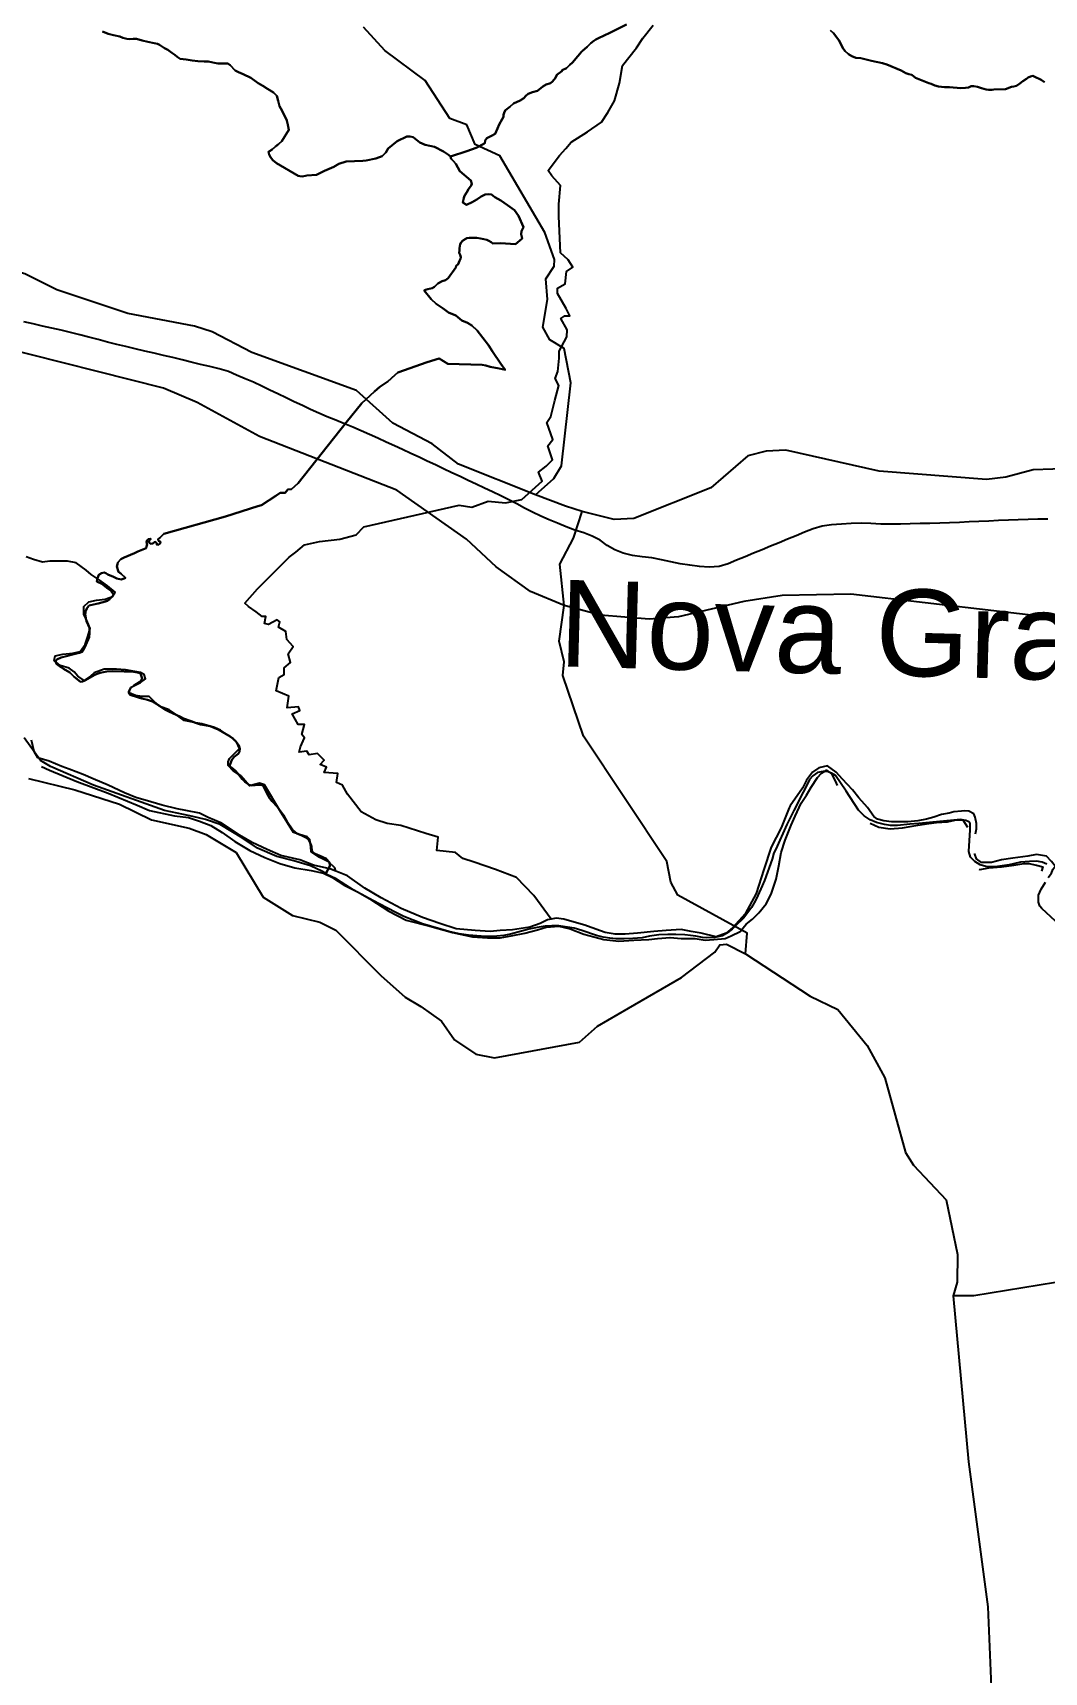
# Model space of a CAD drawing. Header units: metres. Extents: x 13.21 to 19.52, y 42.14 to 46.62.
# Drawn here: x 17.0672 to 17.3293, y 44.9561 to 45.3809 of the extents above; entities that cross this region are included whole.
import ezdxf

# ---------------------------------------------------------------- set-up
doc = ezdxf.new("R2010")
doc.units = ezdxf.units.M
doc.header["$MEASUREMENT"] = 0
for name, color, linetype in [('CESTE', 5, 'Continuous'), ('hr', 9, 'Continuous'), ('naziv_veci', 1, 'Continuous'), ('PRUGE', 7, 'Continuous'), ('RIJEKE', 4, 'Continuous')]:
    doc.layers.add(name, color=color, linetype=linetype)
doc.styles.get("Standard").update_dxf_attribs({"font": 'arial.ttf'})

msp = doc.modelspace()

# ---------------------------------------------------------------- linework, layer by layer
at = {"layer": 'CESTE'}
for p, q in [((17.20527, 45.25823), (17.19749, 45.26117)), ((17.20956, 45.25682), (17.20527, 45.25823))]:
    msp.add_line(p, q, dxfattribs=at)
for points in [[(17.19749, 45.26117), (17.20217, 45.26543), (17.20417, 45.26873), (17.20662, 45.29019), (17.20485, 45.29912), (17.20119, 45.30137), (17.19938, 45.30461), (17.20053, 45.31179), (17.20009, 45.31716), (17.20232, 45.32038), (17.20241, 45.32217), (17.19986, 45.32913), (17.18825, 45.34904), (17.18184, 45.35197), (17.17969, 45.35702), (17.17525, 45.35868), (17.1689, 45.36849), (17.15842, 45.37631), (17.15289, 45.38233)], [(17.19749, 45.26117), (17.17754, 45.2691), (17.17067, 45.27441), (17.16046, 45.27976), (17.15106, 45.28818), (17.12391, 45.29806), (17.1137, 45.30341), (17.10906, 45.30491), (17.09181, 45.30812), (17.0734, 45.31432), (17.06511, 45.31845), (17.05803, 45.32045), (17.04803, 45.32188), (17.01748, 45.32221), (17.00996, 45.32317), (16.99805, 45.32637), (16.98077, 45.3369), (16.97792, 45.34091)], [(17.20492, 45.2325), (17.1962, 45.23614), (17.18729, 45.24253), (17.17955, 45.24965), (17.16151, 45.26235), (17.12593, 45.27632), (17.10981, 45.28512), (17.10105, 45.28881), (17.0579, 45.29973), (17.04673, 45.30399), (17.03454, 45.30661), (17.00205, 45.3112), (16.98736, 45.31422), (16.97846, 45.31775), (16.96334, 45.32566)], [(17.37836, 45.26107), (17.369, 45.26392), (17.35675, 45.26639), (17.34167, 45.26815), (17.32644, 45.26769), (17.31932, 45.26574), (17.31432, 45.26519), (17.28647, 45.2673), (17.26233, 45.27276), (17.25721, 45.27248), (17.25244, 45.27129), (17.24287, 45.26296), (17.22293, 45.25507), (17.21787, 45.25481), (17.20956, 45.25682)], [(17.20492, 45.2325), (17.20379, 45.24321), (17.20733, 45.24995), (17.20956, 45.25682)], [(17.41564, 45.22947), (17.37505, 45.22722), (17.35215, 45.22772), (17.33695, 45.22873), (17.27918, 45.23545), (17.26138, 45.23506), (17.25144, 45.23351), (17.23453, 45.22958), (17.22693, 45.22899), (17.21432, 45.23003), (17.20492, 45.2325)], [(17.2519, 45.14229), (17.25233, 45.14761), (17.23431, 45.15748), (17.23256, 45.16083), (17.23151, 45.16617), (17.20991, 45.19869), (17.20456, 45.21436), (17.20491, 45.21794), (17.20362, 45.22325), (17.20492, 45.2325)], [(17.06611, 45.18772), (17.07806, 45.18474), (17.08964, 45.18102), (17.09797, 45.17693), (17.10767, 45.17485), (17.11211, 45.17313), (17.11991, 45.16852), (17.12687, 45.15696), (17.13445, 45.15216), (17.14155, 45.15047), (17.14568, 45.14837), (17.15735, 45.13664), (17.16366, 45.131), (17.16775, 45.12858)], [(17.22153, 45.12817), (17.23525, 45.13616), (17.24395, 45.1427), (17.24519, 45.14458), (17.24694, 45.14477), (17.2519, 45.14229)], [(17.2519, 45.14229), (17.26862, 45.13127), (17.27576, 45.12779)], [(17.16775, 45.12858), (17.17312, 45.12478), (17.17649, 45.11994), (17.182, 45.11626), (17.1868, 45.11528), (17.20882, 45.11934), (17.21349, 45.12355), (17.22153, 45.12817)], [(17.27576, 45.12779), (17.28343, 45.11848), (17.28801, 45.1101), (17.29333, 45.09078), (17.29539, 45.08749), (17.30391, 45.07856), (17.30678, 45.06435), (17.30674, 45.05716), (17.30571, 45.05368)], [(17.4934, 45.06324), (17.48579, 45.06328), (17.45856, 45.05918), (17.45473, 45.06372), (17.45003, 45.06488), (17.43768, 45.05626), (17.42252, 45.05556), (17.41768, 45.05646), (17.40705, 45.06129), (17.39959, 45.06247), (17.39041, 45.06551), (17.37104, 45.06951), (17.36644, 45.06796), (17.35414, 45.06649), (17.34577, 45.06241), (17.34067, 45.05851), (17.31106, 45.05364), (17.30571, 45.05368)], [(17.30571, 45.05368), (17.30963, 45.01064), (17.31471, 44.97307), (17.31575, 44.94612), (17.31517, 44.93354), (17.31325, 44.9265), (17.31065, 44.92144), (17.30031, 44.90908), (17.29699, 44.90637), (17.29632, 44.90103), (17.29473, 44.89764), (17.28519, 44.88493), (17.2809, 44.88187)]]:
    msp.add_lwpolyline(points, dxfattribs=at)
at = {"layer": 'hr'}
for points in [[(17.33, 45.16549), (17.32878, 45.16601), (17.3273, 45.16623), (17.32548, 45.16622), (17.32311, 45.166), (17.32022, 45.1653), (17.31654, 45.16477), (17.31416, 45.16491), (17.31267, 45.16532), (17.31129, 45.16615), (17.3102, 45.16732), (17.30976, 45.16875), (17.3101, 45.17439), (17.31007, 45.17601), (17.30978, 45.17645), (17.30897, 45.17678), (17.30749, 45.17707), (17.30583, 45.17692), (17.29681, 45.17606), (17.29445, 45.17589), (17.29123, 45.17549), (17.28949, 45.17552), (17.28787, 45.17573), (17.28586, 45.17627), (17.2842, 45.17699), (17.28259, 45.17805), (17.28117, 45.17945), (17.27795, 45.18437), (17.27522, 45.18846), (17.27416, 45.18909), (17.27307, 45.18949), (17.27203, 45.18952), (17.27056, 45.1892), (17.26931, 45.18835), (17.26842, 45.18741), (17.2674, 45.18529), (17.26619, 45.18302), (17.26514, 45.18089), (17.26443, 45.17935), (17.26262, 45.17578), (17.25969, 45.16935), (17.25921, 45.16841), (17.25877, 45.16675), (17.25681, 45.16127), (17.25621, 45.15983), (17.25504, 45.15734), (17.25446, 45.15609), (17.25345, 45.15429), (17.25223, 45.15258), (17.25138, 45.15147), (17.25064, 45.15078), (17.24992, 45.15012), (17.24846, 45.14861), (17.24733, 45.14778), (17.2458, 45.14695), (17.24391, 45.14652), (17.24168, 45.14638), (17.2407, 45.14645), (17.239, 45.14679), (17.23759, 45.14701), (17.23618, 45.14714), (17.23386, 45.14727), (17.23358, 45.14727), (17.23172, 45.14726), (17.22939, 45.14716), (17.22703, 45.14679), (17.22507, 45.14642), (17.22269, 45.14619), (17.22042, 45.14612), (17.21829, 45.14617), (17.21671, 45.14629), (17.21496, 45.14655), (17.21322, 45.14702), (17.2095, 45.14831), (17.20746, 45.14887), (17.20576, 45.1492), (17.20349, 45.1495), (17.20172, 45.14954), (17.19994, 45.14941), (17.19792, 45.14909), (17.1957, 45.14865), (17.19096, 45.14735), (17.18924, 45.14702), (17.18745, 45.14682), (17.18547, 45.14677), (17.18337, 45.14679), (17.18009, 45.14708), (17.17763, 45.1474), (17.17503, 45.14803), (17.16813, 45.15002), (17.1633, 45.15195), (17.16122, 45.15297), (17.1569, 45.15517), (17.15433, 45.15655), (17.15022, 45.15887), (17.14834, 45.16002), (17.14561, 45.16178), (17.14358, 45.16273), (17.14315, 45.16303), (17.14412, 45.16499), (17.14407, 45.16603), (17.14328, 45.16684), (17.1422, 45.16738), (17.14039, 45.16814), (17.13972, 45.16847), (17.13951, 45.16907), (17.13938, 45.17003), (17.13908, 45.17101), (17.13869, 45.17173), (17.13791, 45.17242), (17.13674, 45.17297), (17.13559, 45.17339), (17.13456, 45.17426), (17.13314, 45.17649), (17.13216, 45.17817), (17.13063, 45.18027), (17.12913, 45.18184), (17.12864, 45.18248), (17.12789, 45.18374), (17.12692, 45.18588), (17.12659, 45.18598), (17.12601, 45.18603), (17.12549, 45.18604), (17.12485, 45.18592), (17.12398, 45.18583), (17.12327, 45.18604), (17.12273, 45.18635), (17.12212, 45.18681), (17.12147, 45.18752), (17.12034, 45.18898), (17.11971, 45.18967), (17.11913, 45.19016), (17.11839, 45.19072), (17.11825, 45.19099), (17.11833, 45.19139), (17.11849, 45.19184), (17.11879, 45.19248), (17.11934, 45.19332), (17.12041, 45.19406), (17.12076, 45.19463), (17.12077, 45.19473), (17.12085, 45.19539), (17.12063, 45.19616), (17.12002, 45.19694), (17.11964, 45.19755), (17.1191, 45.19801), (17.11829, 45.19858), (17.11522, 45.20037), (17.11313, 45.20121), (17.11066, 45.20171), (17.10932, 45.20208), (17.10824, 45.20257), (17.10626, 45.20322), (17.1055, 45.20362), (17.1024, 45.20506), (17.10155, 45.2055), (17.09935, 45.20693), (17.09817, 45.20763), (17.09742, 45.20793), (17.09693, 45.2081), (17.09548, 45.20844), (17.09454, 45.20863), (17.09241, 45.20939), (17.09205, 45.20983), (17.09211, 45.21027), (17.09221, 45.21057), (17.09245, 45.21092), (17.09339, 45.21177), (17.09477, 45.21261), (17.09554, 45.2135), (17.09539, 45.21415), (17.09519, 45.21462), (17.09488, 45.21501), (17.09419, 45.21517), (17.09324, 45.21528), (17.09082, 45.21543), (17.08783, 45.21545), (17.08639, 45.21537), (17.08461, 45.21508), (17.08413, 45.21492), (17.08328, 45.21451), (17.08209, 45.21382), (17.08067, 45.21307), (17.08003, 45.2128), (17.07951, 45.21273), (17.0779, 45.21398), (17.07755, 45.21439), (17.07678, 45.21511), (17.07512, 45.21608), (17.07457, 45.21652), (17.0741, 45.21681), (17.07344, 45.21731), (17.07318, 45.21774), (17.07311, 45.21803), (17.07311, 45.21827), (17.07337, 45.21849), (17.07453, 45.21906), (17.07931, 45.22026), (17.07994, 45.22054), (17.08028, 45.22103), (17.08046, 45.22134), (17.08089, 45.22229), (17.08175, 45.22432), (17.0819, 45.22537), (17.08188, 45.22676), (17.08108, 45.22844), (17.08105, 45.22877), (17.08078, 45.23033), (17.08081, 45.23057), (17.08088, 45.23092), (17.08117, 45.23173), (17.08159, 45.23233), (17.08183, 45.23251), (17.08211, 45.23262), (17.0841, 45.23302), (17.08604, 45.23355), (17.08653, 45.23373), (17.08704, 45.23403), (17.08812, 45.23518), (17.08808, 45.23537), (17.08777, 45.2359), (17.08747, 45.23627), (17.08637, 45.23712), (17.08504, 45.23809), (17.0838, 45.23874), (17.08394, 45.23957), (17.08414, 45.23998), (17.08428, 45.24049), (17.08499, 45.2409), (17.08565, 45.24102), (17.08615, 45.24092), (17.08667, 45.24055), (17.08807, 45.23996), (17.08894, 45.23951), (17.09005, 45.23925), (17.09083, 45.23947), (17.0912, 45.23967), (17.09009, 45.24073), (17.08943, 45.24124), (17.08897, 45.24263), (17.08911, 45.24325), (17.08925, 45.24365), (17.09003, 45.24448), (17.0909, 45.24496), (17.0935, 45.2461), (17.09437, 45.24653), (17.09659, 45.24736), (17.09666, 45.24782), (17.09679, 45.24829), (17.09665, 45.24895), (17.09678, 45.24947), (17.09706, 45.24966), (17.09757, 45.24978), (17.09779, 45.24973), (17.09729, 45.24916), (17.09737, 45.2489), (17.09751, 45.24864), (17.09767, 45.24849), (17.09831, 45.2486), (17.09883, 45.24897), (17.09919, 45.24887), (17.09941, 45.24856), (17.0992, 45.24831), (17.09971, 45.2482), (17.1002, 45.24854), (17.10028, 45.24898), (17.09976, 45.24928), (17.09969, 45.24968), (17.10011, 45.25005), (17.10112, 45.25108), (17.11711, 45.25558), (17.12548, 45.25826), (17.12649, 45.25851), (17.13016, 45.2609), (17.13132, 45.26173), (17.13191, 45.26173), (17.13255, 45.26169), (17.13327, 45.26252), (17.13421, 45.26267), (17.13499, 45.26335), (17.13592, 45.26423), (17.14835, 45.27996), (17.15241, 45.28496), (17.15345, 45.28592), (17.15571, 45.28797), (17.15715, 45.28916), (17.15923, 45.2905), (17.16102, 45.29217), (17.16182, 45.29284), (17.1694, 45.29556), (17.17245, 45.2965), (17.17473, 45.29508), (17.18359, 45.29484), (17.18462, 45.29469), (17.18571, 45.29434), (17.18804, 45.2939), (17.18958, 45.29355), (17.18848, 45.29513), (17.18631, 45.29835), (17.18527, 45.29998), (17.18231, 45.30376), (17.18098, 45.30508), (17.1798, 45.30574), (17.17835, 45.30634), (17.17681, 45.30767), (17.17489, 45.30842), (17.1735, 45.30944), (17.17174, 45.31065), (17.1704, 45.31188), (17.16864, 45.31411), (17.16899, 45.31428), (17.16958, 45.31448), (17.17065, 45.31475), (17.17124, 45.31511), (17.17217, 45.31589), (17.17326, 45.31651), (17.17412, 45.31677), (17.17484, 45.31729), (17.17684, 45.32007), (17.17687, 45.32052), (17.17737, 45.32096), (17.17757, 45.32133), (17.1778, 45.32179), (17.17804, 45.32232), (17.17808, 45.32277), (17.17789, 45.32333), (17.17768, 45.32387), (17.17772, 45.32449), (17.17774, 45.32512), (17.17781, 45.3256), (17.17796, 45.32613), (17.17819, 45.32656), (17.17854, 45.32701), (17.17919, 45.32742), (17.1797, 45.32771), (17.18025, 45.32778), (17.18109, 45.32779), (17.18226, 45.32779), (17.18316, 45.32763), (17.18405, 45.32743), (17.18487, 45.32721), (17.18536, 45.327), (17.18595, 45.32668), (17.18636, 45.32632), (17.18642, 45.3263), (17.18838, 45.32637), (17.19225, 45.32614), (17.1939, 45.32752), (17.19397, 45.32758), (17.19373, 45.32871), (17.19381, 45.32953), (17.19436, 45.33056), (17.19308, 45.33343), (17.19197, 45.33495), (17.19022, 45.33627), (17.18844, 45.33745), (17.1869, 45.33831), (17.18602, 45.33896), (17.18522, 45.33911), (17.18443, 45.33895), (17.18341, 45.33844), (17.18226, 45.33771), (17.18104, 45.33703), (17.17959, 45.3363), (17.17862, 45.33696), (17.17891, 45.33814), (17.17908, 45.33866), (17.17969, 45.33959), (17.18011, 45.34041), (17.18082, 45.34129), (17.18097, 45.34175), (17.18067, 45.34261), (17.17787, 45.34501), (17.17682, 45.34696), (17.17615, 45.34772), (17.17556, 45.34822), (17.17542, 45.34882), (17.17968, 45.35019), (17.18209, 45.35106), (17.18409, 45.35212), (17.1843, 45.35226), (17.18439, 45.35298), (17.18481, 45.35357), (17.18607, 45.35417), (17.18701, 45.3547), (17.18761, 45.35608), (17.18807, 45.35717), (17.1888, 45.35855), (17.18915, 45.3591), (17.1892, 45.35963), (17.18941, 45.36042), (17.18972, 45.36086), (17.19082, 45.36169), (17.19175, 45.36259), (17.19349, 45.36331), (17.19447, 45.36399), (17.19494, 45.36455), (17.19552, 45.36507), (17.19668, 45.36548), (17.19798, 45.36586), (17.19935, 45.36699), (17.20024, 45.36748), (17.20134, 45.36787), (17.20187, 45.36824), (17.20265, 45.36926), (17.20301, 45.36999), (17.20426, 45.37097), (17.20436, 45.37123), (17.20546, 45.37169), (17.20634, 45.37259), (17.20702, 45.37319), (17.20839, 45.37484), (17.20936, 45.37596), (17.20953, 45.3761), (17.21088, 45.37723), (17.21182, 45.37817), (17.21255, 45.37877), (17.21308, 45.37914), (17.21376, 45.37953), (17.2167, 45.38089), (17.22104, 45.38306)], [(17.22104, 45.38306), (17.2167, 45.38089), (17.21376, 45.37953), (17.21308, 45.37914), (17.21255, 45.37877), (17.21182, 45.37817), (17.21088, 45.37723), (17.20953, 45.3761), (17.20936, 45.37596), (17.20839, 45.37484), (17.20702, 45.37319), (17.20634, 45.37259), (17.20546, 45.37169), (17.20436, 45.37123), (17.20426, 45.37097), (17.20301, 45.36999), (17.20265, 45.36926), (17.20187, 45.36824), (17.20134, 45.36787), (17.20024, 45.36748), (17.19935, 45.36699), (17.19798, 45.36586), (17.19668, 45.36548), (17.19552, 45.36507), (17.19494, 45.36455), (17.19447, 45.36399), (17.19349, 45.36331), (17.19175, 45.36259), (17.19082, 45.36169), (17.18972, 45.36086), (17.18941, 45.36042), (17.1892, 45.35963), (17.18915, 45.3591), (17.1888, 45.35855), (17.18807, 45.35717), (17.18761, 45.35608), (17.18701, 45.3547), (17.18607, 45.35417), (17.18481, 45.35357), (17.18439, 45.35298), (17.1843, 45.35226), (17.18409, 45.35212), (17.18209, 45.35106), (17.17968, 45.35019), (17.17542, 45.34882), (17.17489, 45.3493), (17.17365, 45.35011), (17.17132, 45.35132), (17.16883, 45.35189), (17.1675, 45.35244), (17.16574, 45.35384), (17.16499, 45.35406), (17.16415, 45.35405), (17.16163, 45.35284), (17.15929, 45.35089), (17.15866, 45.34984), (17.15773, 45.34895), (17.15604, 45.34834), (17.15357, 45.3478), (17.15269, 45.34775), (17.14841, 45.34754), (17.14652, 45.34696), (17.14521, 45.34618), (17.14279, 45.34508), (17.14069, 45.34405), (17.13817, 45.34389), (17.13706, 45.34362), (17.13636, 45.34375), (17.13595, 45.34387), (17.13036, 45.34714), (17.1294, 45.34788), (17.12881, 45.34865), (17.12842, 45.34939), (17.12825, 45.35003), (17.12925, 45.35067), (17.13008, 45.35142), (17.13086, 45.35199), (17.13174, 45.35277), (17.13349, 45.35572), (17.13325, 45.35706), (17.13298, 45.35817), (17.13179, 45.3607), (17.13114, 45.36189), (17.13074, 45.3633), (17.13045, 45.36456), (17.12959, 45.3654), (17.12798, 45.36633), (17.12678, 45.36717), (17.1256, 45.36787), (17.12369, 45.36919), (17.1217, 45.37019), (17.1205, 45.37066), (17.11965, 45.37114), (17.11829, 45.37246), (17.11776, 45.37291), (17.11649, 45.37297), (17.11512, 45.37296), (17.11385, 45.37317), (17.11274, 45.37343), (17.11158, 45.37342), (17.10999, 45.37353), (17.1085, 45.37372), (17.10692, 45.37401), (17.10533, 45.37412), (17.10458, 45.37463), (17.10398, 45.37519), (17.10324, 45.3757), (17.10217, 45.37651), (17.10132, 45.37691), (17.10004, 45.37779), (17.09946, 45.37801), (17.09865, 45.37819), (17.09697, 45.37851), (17.09553, 45.37887), (17.09404, 45.37931), (17.0932, 45.37934), (17.09225, 45.37926), (17.09151, 45.37936), (17.09049, 45.37961), (17.08971, 45.37995), (17.08806, 45.38027), (17.08672, 45.38062), (17.08524, 45.38121)], [(17.32938, 45.36812), (17.32846, 45.36869), (17.32671, 45.3696), (17.32634, 45.3697), (17.32571, 45.36955), (17.32514, 45.36933), (17.32472, 45.36896), (17.32372, 45.36832), (17.32298, 45.36772), (17.3221, 45.36718), (17.32141, 45.367), (17.32077, 45.36688), (17.31929, 45.36631), (17.31624, 45.36623), (17.31577, 45.36607), (17.31487, 45.3661), (17.31424, 45.36622), (17.31307, 45.36657), (17.312, 45.36687), (17.31106, 45.36705), (17.31037, 45.36704), (17.30964, 45.36674), (17.30889, 45.36659), (17.30768, 45.36654), (17.30472, 45.36679), (17.30346, 45.36678), (17.30191, 45.36696), (17.30092, 45.36725), (17.30001, 45.36769), (17.29939, 45.36787), (17.29762, 45.36857), (17.29593, 45.36919), (17.29496, 45.36997), (17.29417, 45.37015), (17.29342, 45.37044), (17.29221, 45.37114), (17.28854, 45.37268), (17.28737, 45.37304), (17.28452, 45.37366), (17.2818, 45.37431), (17.28043, 45.37437), (17.27942, 45.37482), (17.27858, 45.37534), (17.27772, 45.37615), (17.27713, 45.37692), (17.27669, 45.37785), (17.27605, 45.37897), (17.2747, 45.38075), (17.27391, 45.38152)], [(17.27391, 45.38152), (17.2747, 45.38075), (17.27605, 45.37897), (17.27669, 45.37785), (17.27713, 45.37692), (17.27772, 45.37615), (17.27858, 45.37534), (17.27942, 45.37482), (17.28043, 45.37437), (17.2818, 45.37431), (17.28452, 45.37366), (17.28737, 45.37304), (17.28854, 45.37268), (17.29221, 45.37114), (17.29342, 45.37044), (17.29417, 45.37015), (17.29496, 45.36997), (17.29593, 45.36919), (17.29762, 45.36857), (17.29939, 45.36787), (17.30001, 45.36769), (17.30092, 45.36725), (17.30191, 45.36696), (17.30346, 45.36678), (17.30472, 45.36679), (17.30768, 45.36654), (17.30889, 45.36659), (17.30964, 45.36674), (17.31037, 45.36704), (17.31106, 45.36705), (17.312, 45.36687), (17.31307, 45.36657), (17.31424, 45.36622), (17.31487, 45.3661), (17.31577, 45.36607), (17.31624, 45.36623), (17.31929, 45.36631), (17.32077, 45.36688), (17.32141, 45.367), (17.3221, 45.36718), (17.32298, 45.36772), (17.32372, 45.36832), (17.32472, 45.36896), (17.32514, 45.36933), (17.32571, 45.36955), (17.32634, 45.3697), (17.32671, 45.3696), (17.32846, 45.36869), (17.32938, 45.36812)], [(17.08524, 45.38121), (17.08672, 45.38062), (17.08806, 45.38027), (17.08971, 45.37995), (17.09049, 45.37961), (17.09151, 45.37936), (17.09225, 45.37926), (17.0932, 45.37934), (17.09404, 45.37931), (17.09553, 45.37887), (17.09697, 45.37851), (17.09865, 45.37819), (17.09946, 45.37801), (17.10004, 45.37779), (17.10132, 45.37691), (17.10217, 45.37651), (17.10324, 45.3757), (17.10398, 45.37519), (17.10458, 45.37463), (17.10533, 45.37412), (17.10692, 45.37401), (17.1085, 45.37372), (17.10999, 45.37353), (17.11158, 45.37342), (17.11274, 45.37343), (17.11385, 45.37317), (17.11512, 45.37296), (17.11649, 45.37297), (17.11776, 45.37291), (17.11829, 45.37246), (17.11965, 45.37114), (17.1205, 45.37066), (17.1217, 45.37019), (17.12369, 45.36919), (17.1256, 45.36787), (17.12678, 45.36717), (17.12798, 45.36633), (17.12959, 45.3654), (17.13045, 45.36456), (17.13074, 45.3633), (17.13114, 45.36189), (17.13179, 45.3607), (17.13298, 45.35817), (17.13325, 45.35706), (17.13349, 45.35572), (17.13174, 45.35277), (17.13086, 45.35199), (17.13008, 45.35142), (17.12925, 45.35067), (17.12825, 45.35003), (17.12842, 45.34939), (17.12881, 45.34865), (17.1294, 45.34788), (17.13036, 45.34714), (17.13595, 45.34387), (17.13636, 45.34375), (17.13706, 45.34362), (17.13817, 45.34389), (17.14069, 45.34405), (17.14279, 45.34508), (17.14521, 45.34618), (17.14652, 45.34696), (17.14841, 45.34754), (17.15269, 45.34775), (17.15357, 45.3478), (17.15604, 45.34834), (17.15773, 45.34895), (17.15866, 45.34984), (17.15929, 45.35089), (17.16163, 45.35284), (17.16415, 45.35405), (17.16499, 45.35406), (17.16574, 45.35384), (17.1675, 45.35244), (17.16883, 45.35189), (17.17132, 45.35132), (17.17365, 45.35011), (17.17489, 45.3493), (17.17542, 45.34882), (17.17556, 45.34822), (17.17615, 45.34772), (17.17682, 45.34696), (17.17787, 45.34501), (17.18067, 45.34261), (17.18097, 45.34175), (17.18082, 45.34129), (17.18011, 45.34041), (17.17969, 45.33959), (17.17908, 45.33866), (17.17891, 45.33814), (17.17862, 45.33696), (17.17959, 45.3363), (17.18104, 45.33703), (17.18226, 45.33771), (17.18341, 45.33844), (17.18443, 45.33895), (17.18522, 45.33911), (17.18602, 45.33896), (17.1869, 45.33831), (17.18844, 45.33745), (17.19022, 45.33627), (17.19197, 45.33495), (17.19308, 45.33343), (17.19436, 45.33056), (17.19381, 45.32953), (17.19373, 45.32871), (17.19397, 45.32758), (17.1939, 45.32752), (17.19225, 45.32614), (17.18838, 45.32637), (17.18642, 45.3263), (17.18636, 45.32632), (17.18595, 45.32668), (17.18536, 45.327), (17.18487, 45.32721), (17.18405, 45.32743), (17.18316, 45.32763), (17.18226, 45.32779), (17.18109, 45.32779), (17.18025, 45.32778), (17.1797, 45.32771), (17.17919, 45.32742), (17.17854, 45.32701), (17.17819, 45.32656), (17.17796, 45.32613), (17.17781, 45.3256), (17.17774, 45.32512), (17.17772, 45.32449), (17.17768, 45.32387), (17.17789, 45.32333), (17.17808, 45.32277), (17.17804, 45.32232), (17.1778, 45.32179), (17.17757, 45.32133), (17.17737, 45.32096), (17.17687, 45.32052), (17.17684, 45.32007), (17.17484, 45.31729), (17.17412, 45.31677), (17.17326, 45.31651), (17.17217, 45.31589), (17.17124, 45.31511), (17.17065, 45.31475), (17.16958, 45.31448), (17.16899, 45.31428), (17.16864, 45.31411), (17.1704, 45.31188), (17.17174, 45.31065), (17.1735, 45.30944), (17.17489, 45.30842), (17.17681, 45.30767), (17.17835, 45.30634), (17.1798, 45.30574), (17.18098, 45.30508), (17.18231, 45.30376), (17.18527, 45.29998), (17.18631, 45.29835), (17.18848, 45.29513), (17.18958, 45.29355), (17.18804, 45.2939), (17.18571, 45.29434), (17.18462, 45.29469), (17.18359, 45.29484), (17.17473, 45.29508), (17.17245, 45.2965), (17.1694, 45.29556), (17.16182, 45.29284), (17.16102, 45.29217), (17.15923, 45.2905), (17.15715, 45.28916), (17.15571, 45.28797), (17.15345, 45.28592), (17.15241, 45.28496), (17.14835, 45.27996), (17.13592, 45.26423), (17.13499, 45.26335), (17.13421, 45.26267), (17.13327, 45.26252), (17.13255, 45.26169), (17.13191, 45.26173), (17.13132, 45.26173), (17.13016, 45.2609), (17.12649, 45.25851), (17.12548, 45.25826), (17.11711, 45.25558), (17.10112, 45.25108), (17.10011, 45.25005), (17.09969, 45.24968), (17.09976, 45.24928), (17.10028, 45.24898), (17.1002, 45.24854), (17.09971, 45.2482), (17.0992, 45.24831), (17.09941, 45.24856), (17.09919, 45.24887), (17.09883, 45.24897), (17.09831, 45.2486), (17.09767, 45.24849), (17.09751, 45.24864), (17.09737, 45.2489), (17.09729, 45.24916), (17.09779, 45.24973), (17.09757, 45.24978), (17.09706, 45.24966), (17.09678, 45.24947), (17.09665, 45.24895), (17.09679, 45.24829), (17.09666, 45.24782), (17.09659, 45.24736), (17.09437, 45.24653), (17.0935, 45.2461), (17.0909, 45.24496), (17.09003, 45.24448), (17.08925, 45.24365), (17.08911, 45.24325), (17.08897, 45.24263), (17.08943, 45.24124), (17.09009, 45.24073), (17.0912, 45.23967), (17.09083, 45.23947), (17.09005, 45.23925), (17.08894, 45.23951), (17.08807, 45.23996), (17.08667, 45.24055), (17.08615, 45.24092), (17.08565, 45.24102), (17.08499, 45.2409), (17.08428, 45.24049), (17.08414, 45.23998), (17.08394, 45.23957), (17.0838, 45.23874), (17.08504, 45.23809), (17.08637, 45.23712), (17.08747, 45.23627), (17.08777, 45.2359), (17.08808, 45.23537), (17.08812, 45.23518), (17.08704, 45.23403), (17.08653, 45.23373), (17.08604, 45.23355), (17.0841, 45.23302), (17.08211, 45.23262), (17.08183, 45.23251), (17.08159, 45.23233), (17.08117, 45.23173), (17.08088, 45.23092), (17.08081, 45.23057), (17.08078, 45.23033), (17.08105, 45.22877), (17.08108, 45.22844), (17.08188, 45.22676), (17.0819, 45.22537), (17.08175, 45.22432), (17.08089, 45.22229), (17.08046, 45.22134), (17.08028, 45.22103), (17.07994, 45.22054), (17.07931, 45.22026), (17.07453, 45.21906), (17.07337, 45.21849), (17.07311, 45.21827), (17.07311, 45.21803), (17.07318, 45.21774), (17.07344, 45.21731), (17.0741, 45.21681), (17.07457, 45.21652), (17.07512, 45.21608), (17.07678, 45.21511), (17.07755, 45.21439), (17.0779, 45.21398), (17.07951, 45.21273), (17.08003, 45.2128), (17.08067, 45.21307), (17.08209, 45.21382), (17.08328, 45.21451), (17.08413, 45.21492), (17.08461, 45.21508), (17.08639, 45.21537), (17.08783, 45.21545), (17.09082, 45.21543), (17.09324, 45.21528), (17.09419, 45.21517), (17.09488, 45.21501), (17.09519, 45.21462), (17.09539, 45.21415), (17.09554, 45.2135), (17.09477, 45.21261), (17.09339, 45.21177), (17.09245, 45.21092), (17.09221, 45.21057), (17.09211, 45.21027), (17.09205, 45.20983), (17.09241, 45.20939), (17.09454, 45.20863), (17.09548, 45.20844), (17.09693, 45.2081), (17.09742, 45.20793), (17.09817, 45.20763), (17.09935, 45.20693), (17.10155, 45.2055), (17.1024, 45.20506), (17.1055, 45.20362), (17.10626, 45.20322), (17.10824, 45.20257), (17.10932, 45.20208), (17.11066, 45.20171), (17.11313, 45.20121), (17.11522, 45.20037), (17.11829, 45.19858), (17.1191, 45.19801), (17.11964, 45.19755), (17.12002, 45.19694), (17.12063, 45.19616), (17.12085, 45.19539), (17.12077, 45.19473), (17.12076, 45.19463), (17.12041, 45.19406), (17.11934, 45.19332), (17.11879, 45.19248), (17.11849, 45.19184), (17.11833, 45.19139), (17.11825, 45.19099), (17.11839, 45.19072), (17.11913, 45.19016), (17.11971, 45.18967), (17.12034, 45.18898), (17.12147, 45.18752), (17.12212, 45.18681), (17.12273, 45.18635), (17.12327, 45.18604), (17.12398, 45.18583), (17.12485, 45.18592), (17.12549, 45.18604), (17.12601, 45.18603), (17.12659, 45.18598), (17.12692, 45.18588), (17.12789, 45.18374), (17.12864, 45.18248), (17.12913, 45.18184), (17.13063, 45.18027), (17.13216, 45.17817), (17.13314, 45.17649), (17.13456, 45.17426), (17.13559, 45.17339), (17.13674, 45.17297), (17.13791, 45.17242), (17.13869, 45.17173), (17.13908, 45.17101), (17.13938, 45.17003), (17.13951, 45.16907), (17.13972, 45.16847), (17.14039, 45.16814), (17.1422, 45.16738), (17.14328, 45.16684), (17.14407, 45.16603), (17.14412, 45.16499), (17.14315, 45.16303), (17.14315, 45.16303), (17.14228, 45.16361), (17.13917, 45.16508), (17.13481, 45.16636), (17.13045, 45.16751), (17.12545, 45.16961), (17.1214, 45.17232), (17.11573, 45.17579), (17.11193, 45.1771), (17.10864, 45.1778), (17.10625, 45.17838), (17.10129, 45.1794), (17.08291, 45.18597), (17.07176, 45.19083), (17.06916, 45.19236), (17.06499, 45.19824)], [(17.33222, 45.15075), (17.32867, 45.15404), (17.32811, 45.15463), (17.32779, 45.1556), (17.32783, 45.15746), (17.32845, 45.15901), (17.32962, 45.16083)]]:
    msp.add_lwpolyline(points, dxfattribs=at)
at = {"layer": 'PRUGE'}
msp.add_lwpolyline([(17.33018, 45.25487), (17.32763, 45.25484), (17.32508, 45.25479), (17.32254, 45.25472), (17.31999, 45.25462), (17.31745, 45.25451), (17.31491, 45.25439), (17.31237, 45.25427), (17.30983, 45.25415), (17.30729, 45.25404), (17.30474, 45.25394), (17.30219, 45.25385), (17.29965, 45.25377), (17.29711, 45.25371), (17.29455, 45.25365), (17.29201, 45.2536), (17.28947, 45.25357), (17.28692, 45.2536), (17.28438, 45.25377), (17.28183, 45.25382), (17.28183, 45.25382), (17.27929, 45.25375), (17.27675, 45.25358), (17.2742, 45.25342), (17.27172, 45.25307), (17.26937, 45.25237), (17.26716, 45.25148), (17.26499, 45.25054), (17.26277, 45.24965), (17.26056, 45.24876), (17.25835, 45.24785), (17.25616, 45.24694), (17.25397, 45.24603), (17.25177, 45.24512), (17.24957, 45.24422), (17.24736, 45.2433), (17.24503, 45.24263), (17.24247, 45.24244), (17.23994, 45.24258), (17.23743, 45.24292), (17.23495, 45.24334), (17.23251, 45.24383), (17.23007, 45.24435), (17.22763, 45.24489), (17.22511, 45.24515), (17.2226, 45.24546), (17.22019, 45.24605), (17.218, 45.24695), (17.21602, 45.24809), (17.21424, 45.24939), (17.21217, 45.25043), (17.20995, 45.25131), (17.20763, 45.25206), (17.20539, 45.25291), (17.20318, 45.25381), (17.201, 45.25474), (17.19884, 45.25569), (17.19671, 45.25669), (17.19464, 45.25774), (17.1926, 45.25882), (17.19056, 45.25988), (17.18845, 45.2609), (17.18635, 45.26192), (17.18424, 45.26292), (17.18212, 45.26392), (17.18001, 45.26493), (17.17789, 45.26593), (17.17576, 45.26692), (17.17364, 45.26792), (17.17151, 45.26891), (17.16939, 45.26991), (17.16727, 45.2709), (17.16514, 45.27189), (17.16302, 45.27288), (17.16089, 45.27387), (17.15875, 45.27485), (17.15661, 45.27584), (17.15447, 45.27681), (17.15231, 45.27778), (17.15015, 45.27872), (17.14794, 45.27961), (17.14572, 45.2805), (17.1435, 45.28139), (17.14132, 45.28232), (17.13918, 45.28329), (17.13705, 45.28428), (17.13493, 45.28528), (17.13282, 45.28629), (17.13072, 45.28731), (17.12862, 45.28833), (17.12652, 45.28935), (17.12441, 45.29037), (17.12218, 45.29124), (17.11997, 45.29215), (17.11786, 45.29315), (17.11552, 45.29385), (17.11309, 45.29441), (17.11066, 45.29495), (17.10826, 45.29557), (17.10586, 45.29618), (17.10346, 45.29676), (17.10103, 45.29732), (17.0986, 45.29788), (17.09618, 45.29843), (17.09375, 45.299), (17.09133, 45.29957), (17.08893, 45.30015), (17.08652, 45.30076), (17.08413, 45.30138), (17.08174, 45.302), (17.07934, 45.30262), (17.07694, 45.30322), (17.07452, 45.3038), (17.0721, 45.30436), (17.06968, 45.30492), (17.06725, 45.30548), (17.06483, 45.30603)], dxfattribs=at)
at = {"layer": 'RIJEKE'}
for points in [[(17.20153, 45.15122), (17.19699, 45.1574), (17.19253, 45.16202), (17.18705, 45.16413), (17.18156, 45.16601), (17.17866, 45.16693), (17.17673, 45.16855), (17.17187, 45.16905), (17.17225, 45.17249), (17.16903, 45.17343), (17.16257, 45.17554), (17.159, 45.17602), (17.1561, 45.17696), (17.15224, 45.17905), (17.14873, 45.18366), (17.14746, 45.18596), (17.14585, 45.18666), (17.14621, 45.18895), (17.14265, 45.1892), (17.14331, 45.19058), (17.14169, 45.19128), (17.14269, 45.19241), (17.14098, 45.19417), (17.14098, 45.19417), (17.13881, 45.19382), (17.13817, 45.19475), (17.13817, 45.19475), (17.13623, 45.19453), (17.13656, 45.1959), (17.13757, 45.19819), (17.13693, 45.19912), (17.13762, 45.20163), (17.13762, 45.20163), (17.13599, 45.20163), (17.13441, 45.2044), (17.13637, 45.20531), (17.13606, 45.20622), (17.13606, 45.20622), (17.13314, 45.20602), (17.1335, 45.20899), (17.13027, 45.21039), (17.13097, 45.21383), (17.13234, 45.21464), (17.1323, 45.21635), (17.13394, 45.21771), (17.13332, 45.22001), (17.13464, 45.22184), (17.13305, 45.22367), (17.13275, 45.22574), (17.13082, 45.2269), (17.13116, 45.22828), (17.13051, 45.22875), (17.13051, 45.22875), (17.12823, 45.22761), (17.12726, 45.22785), (17.1276, 45.22967), (17.12662, 45.22969), (17.12503, 45.23085), (17.1231, 45.23223), (17.12213, 45.23315), (17.12543, 45.23681), (17.12905, 45.24045), (17.13366, 45.24501), (17.13533, 45.24628), (17.1376, 45.24819), (17.1415, 45.24908), (17.14671, 45.24973), (17.15094, 45.25085), (17.15293, 45.25291), (17.17768, 45.25846), (17.17768, 45.25846), (17.18092, 45.25798), (17.18517, 45.25956), (17.18517, 45.25956), (17.18972, 45.25907), (17.19394, 45.25996), (17.19922, 45.26473), (17.19826, 45.26704), (17.20025, 45.26863), (17.20188, 45.27022), (17.20064, 45.2739), (17.20197, 45.2755), (17.20041, 45.27988), (17.2014, 45.28146), (17.20245, 45.28558), (17.20347, 45.28948), (17.20252, 45.29132), (17.2032, 45.29315), (17.20357, 45.29658), (17.20359, 45.29842), (17.2056, 45.30208), (17.20563, 45.30391), (17.20405, 45.3069), (17.20503, 45.30758), (17.20633, 45.30758), (17.20538, 45.30942), (17.20316, 45.31334), (17.20318, 45.31471), (17.20515, 45.31585), (17.20551, 45.31905), (17.20716, 45.32018), (17.2059, 45.32203), (17.20397, 45.32388), (17.20346, 45.33329), (17.2035, 45.3365), (17.20389, 45.3413), (17.20166, 45.34385), (17.2007, 45.34523), (17.20368, 45.34911), (17.20534, 45.35094), (17.20666, 45.35253), (17.21093, 45.35525), (17.21455, 45.35774), (17.21622, 45.36027), (17.21789, 45.36323), (17.21925, 45.36781), (17.21997, 45.37239), (17.22362, 45.37695), (17.22529, 45.37946), (17.22794, 45.38288)], [(17.14569, 45.16366), (17.14546, 45.16452), (17.14382, 45.16611), (17.14156, 45.16725), (17.13929, 45.16864), (17.13927, 45.17001), (17.13896, 45.17184), (17.1383, 45.17253), (17.13604, 45.17322), (17.13474, 45.17367), (17.13116, 45.1794), (17.12725, 45.18605), (17.12596, 45.1865), (17.12596, 45.1865), (17.12336, 45.18581), (17.12109, 45.18833), (17.11914, 45.1897), (17.11783, 45.19108), (17.11783, 45.19199), (17.11815, 45.1929), (17.11914, 45.19383), (17.1201, 45.19475), (17.12074, 45.19544), (17.12009, 45.19704), (17.11846, 45.19842), (17.11586, 45.20024), (17.11425, 45.20093), (17.111, 45.20184), (17.10939, 45.20207), (17.10645, 45.20275), (17.10386, 45.20458), (17.10256, 45.2055), (17.09996, 45.20642), (17.09801, 45.20825), (17.09737, 45.20893), (17.09737, 45.20893), (17.09542, 45.20893), (17.09379, 45.20915), (17.09217, 45.20984), (17.09248, 45.21122), (17.09507, 45.21259), (17.09637, 45.21352), (17.09605, 45.21466), (17.09507, 45.21511), (17.09118, 45.2158), (17.0889, 45.21602), (17.0889, 45.21602), (17.08566, 45.21602), (17.08307, 45.2151), (17.0821, 45.21417), (17.08047, 45.21303), (17.07886, 45.21418), (17.07789, 45.21532), (17.07658, 45.21623), (17.07431, 45.21692), (17.07268, 45.21829), (17.073, 45.21944), (17.07494, 45.2199), (17.07754, 45.22013), (17.07948, 45.22059), (17.08077, 45.22243), (17.08142, 45.22449), (17.08207, 45.22656), (17.0814, 45.22817), (17.08042, 45.23023), (17.08042, 45.23228), (17.08171, 45.23343), (17.08365, 45.23389), (17.08592, 45.23413), (17.08787, 45.23481), (17.08852, 45.23596), (17.08657, 45.23757), (17.08461, 45.23894), (17.08235, 45.24054), (17.08103, 45.24169), (17.07844, 45.24352), (17.07616, 45.24398), (17.07616, 45.24398), (17.07389, 45.24397), (17.07161, 45.24396), (17.06966, 45.24374), (17.0674, 45.24442), (17.06543, 45.2451)], [(17.14569, 45.16366), (17.14415, 45.16428), (17.13992, 45.1652), (17.13637, 45.16657), (17.1315, 45.1677), (17.12793, 45.1693), (17.12403, 45.17113), (17.12079, 45.17297), (17.11592, 45.17617), (17.11267, 45.17754), (17.11041, 45.17868), (17.10684, 45.17937), (17.10456, 45.17983), (17.10067, 45.18074), (17.09775, 45.18164), (17.09386, 45.18279), (17.09093, 45.18393), (17.08671, 45.18599), (17.08282, 45.18759), (17.08022, 45.18873), (17.07665, 45.1901), (17.07471, 45.19078), (17.07146, 45.19215), (17.06853, 45.19306), (17.06757, 45.19467), (17.06689, 45.19765)], [(17.06948, 45.19075), (17.07147, 45.18985), (17.07861, 45.18689), (17.08673, 45.18392), (17.0942, 45.18073), (17.09745, 45.17935), (17.10392, 45.17798), (17.10749, 45.17754), (17.11041, 45.17662), (17.11334, 45.17548), (17.11626, 45.17365), (17.11952, 45.17137), (17.12341, 45.16907), (17.1273, 45.16724), (17.1312, 45.16564), (17.13509, 45.1645), (17.1393, 45.16382), (17.14253, 45.16314), (17.14481, 45.16199), (17.14805, 45.15993), (17.15129, 45.15833), (17.15454, 45.1565), (17.15941, 45.15328), (17.16395, 45.151), (17.1701, 45.14941), (17.17595, 45.1478), (17.18112, 45.14666), (17.18501, 45.14643), (17.18826, 45.14644), (17.19117, 45.14689), (17.19473, 45.14758), (17.19798, 45.14851), (17.20023, 45.1492), (17.20348, 45.14943), (17.20348, 45.14943), (17.2064, 45.14874), (17.20997, 45.14736), (17.21255, 45.14668), (17.21515, 45.14599), (17.21904, 45.14554), (17.22292, 45.14576), (17.22681, 45.14599), (17.22909, 45.14622), (17.23232, 45.14645), (17.23232, 45.14645), (17.23524, 45.14623), (17.2388, 45.14623), (17.2388, 45.14623), (17.24139, 45.14577), (17.24366, 45.14601), (17.24658, 45.14624), (17.24819, 45.14692), (17.25046, 45.14806), (17.25208, 45.1499), (17.25369, 45.15127), (17.25532, 45.15288), (17.25726, 45.15517), (17.25856, 45.15769), (17.25986, 45.16159), (17.26051, 45.16504), (17.26115, 45.16848), (17.26212, 45.17169), (17.26374, 45.17558), (17.26471, 45.17788), (17.26634, 45.18132), (17.26764, 45.18337), (17.26893, 45.18544), (17.27056, 45.18796), (17.27154, 45.1891), (17.27282, 45.1898), (17.27282, 45.1898), (17.27412, 45.18887), (17.2751, 45.18704), (17.27566, 45.18587)], [(17.31151, 45.17333), (17.31172, 45.17465), (17.31172, 45.17602), (17.3114, 45.17764), (17.31107, 45.17855), (17.30978, 45.17923), (17.30864, 45.17933), (17.30864, 45.17933), (17.30784, 45.17925), (17.30589, 45.17902), (17.30465, 45.17866), (17.30266, 45.17833), (17.3007, 45.17764), (17.29876, 45.17718), (17.29649, 45.17672), (17.2939, 45.17649), (17.29227, 45.17649), (17.28969, 45.17649), (17.28773, 45.17672), (17.28611, 45.17718), (17.28514, 45.17786), (17.28351, 45.18016), (17.28125, 45.18269), (17.27963, 45.18475), (17.27704, 45.1875), (17.27541, 45.18934), (17.27315, 45.19095), (17.27315, 45.19095), (17.27088, 45.19048), (17.26925, 45.18933), (17.26764, 45.18728), (17.26666, 45.18521), (17.26343, 45.18062), (17.26321, 45.18008), (17.26115, 45.1749), (17.25856, 45.16985), (17.25662, 45.16412), (17.25466, 45.15792), (17.25176, 45.15265), (17.24852, 45.14899), (17.24689, 45.1476), (17.24431, 45.14669), (17.24042, 45.14761), (17.23783, 45.14807), (17.23523, 45.14852), (17.23523, 45.14852), (17.23135, 45.14829), (17.2281, 45.14807), (17.22389, 45.1476), (17.22065, 45.14736), (17.21807, 45.14737), (17.21547, 45.14782), (17.21094, 45.14943), (17.21028, 45.14964), (17.20867, 45.15011), (17.20478, 45.15126), (17.20283, 45.15149), (17.20283, 45.15149), (17.20153, 45.15122)], [(17.28416, 45.17614), (17.28644, 45.17511), (17.28934, 45.17466), (17.29259, 45.17489), (17.29649, 45.17557), (17.29939, 45.17603), (17.30135, 45.17626), (17.30426, 45.17649), (17.30653, 45.17695), (17.30815, 45.17695), (17.30815, 45.17695), (17.3094, 45.17507)], [(17.31127, 45.1681), (17.3112, 45.16828)], [(17.33034, 45.16203), (17.33114, 45.16318), (17.33149, 45.16409), (17.33214, 45.16501), (17.33115, 45.16616), (17.32986, 45.16754), (17.32728, 45.168), (17.32728, 45.168), (17.32501, 45.16754), (17.32113, 45.16708), (17.3182, 45.16662), (17.3156, 45.16594), (17.313, 45.16593), (17.3117, 45.16685), (17.31127, 45.1681)], [(17.3124, 45.16419), (17.31269, 45.16411), (17.31496, 45.16456), (17.31819, 45.16479), (17.32143, 45.16525), (17.32402, 45.1657), (17.32532, 45.1657), (17.32532, 45.1657), (17.32727, 45.16524), (17.32889, 45.16479), (17.32858, 45.16368)], [(17.20153, 45.15122), (17.20058, 45.15103), (17.19862, 45.15011), (17.19602, 45.1492), (17.1915, 45.1485), (17.18826, 45.14827), (17.18567, 45.14805), (17.18178, 45.14826), (17.17691, 45.14871), (17.17269, 45.15009), (17.16816, 45.15169), (17.16265, 45.15399), (17.15746, 45.15673), (17.15324, 45.15924), (17.14871, 45.16245), (17.14569, 45.16366)]]:
    msp.add_lwpolyline(points, dxfattribs=at)

# ---------------------------------------------------------------- texts
at = {"layer": 'naziv_veci', "insert": (17.20395, 45.2392), "char_height": 0.0224579, "width": 0.2620086, "attachment_point": 1, "rotation": 358.4311}
msp.add_mtext('{\\fArial CE|b0|i0|c238|p34;Nova Gradiška} ', dxfattribs=at)

doc.saveas('drawing.dxf')
